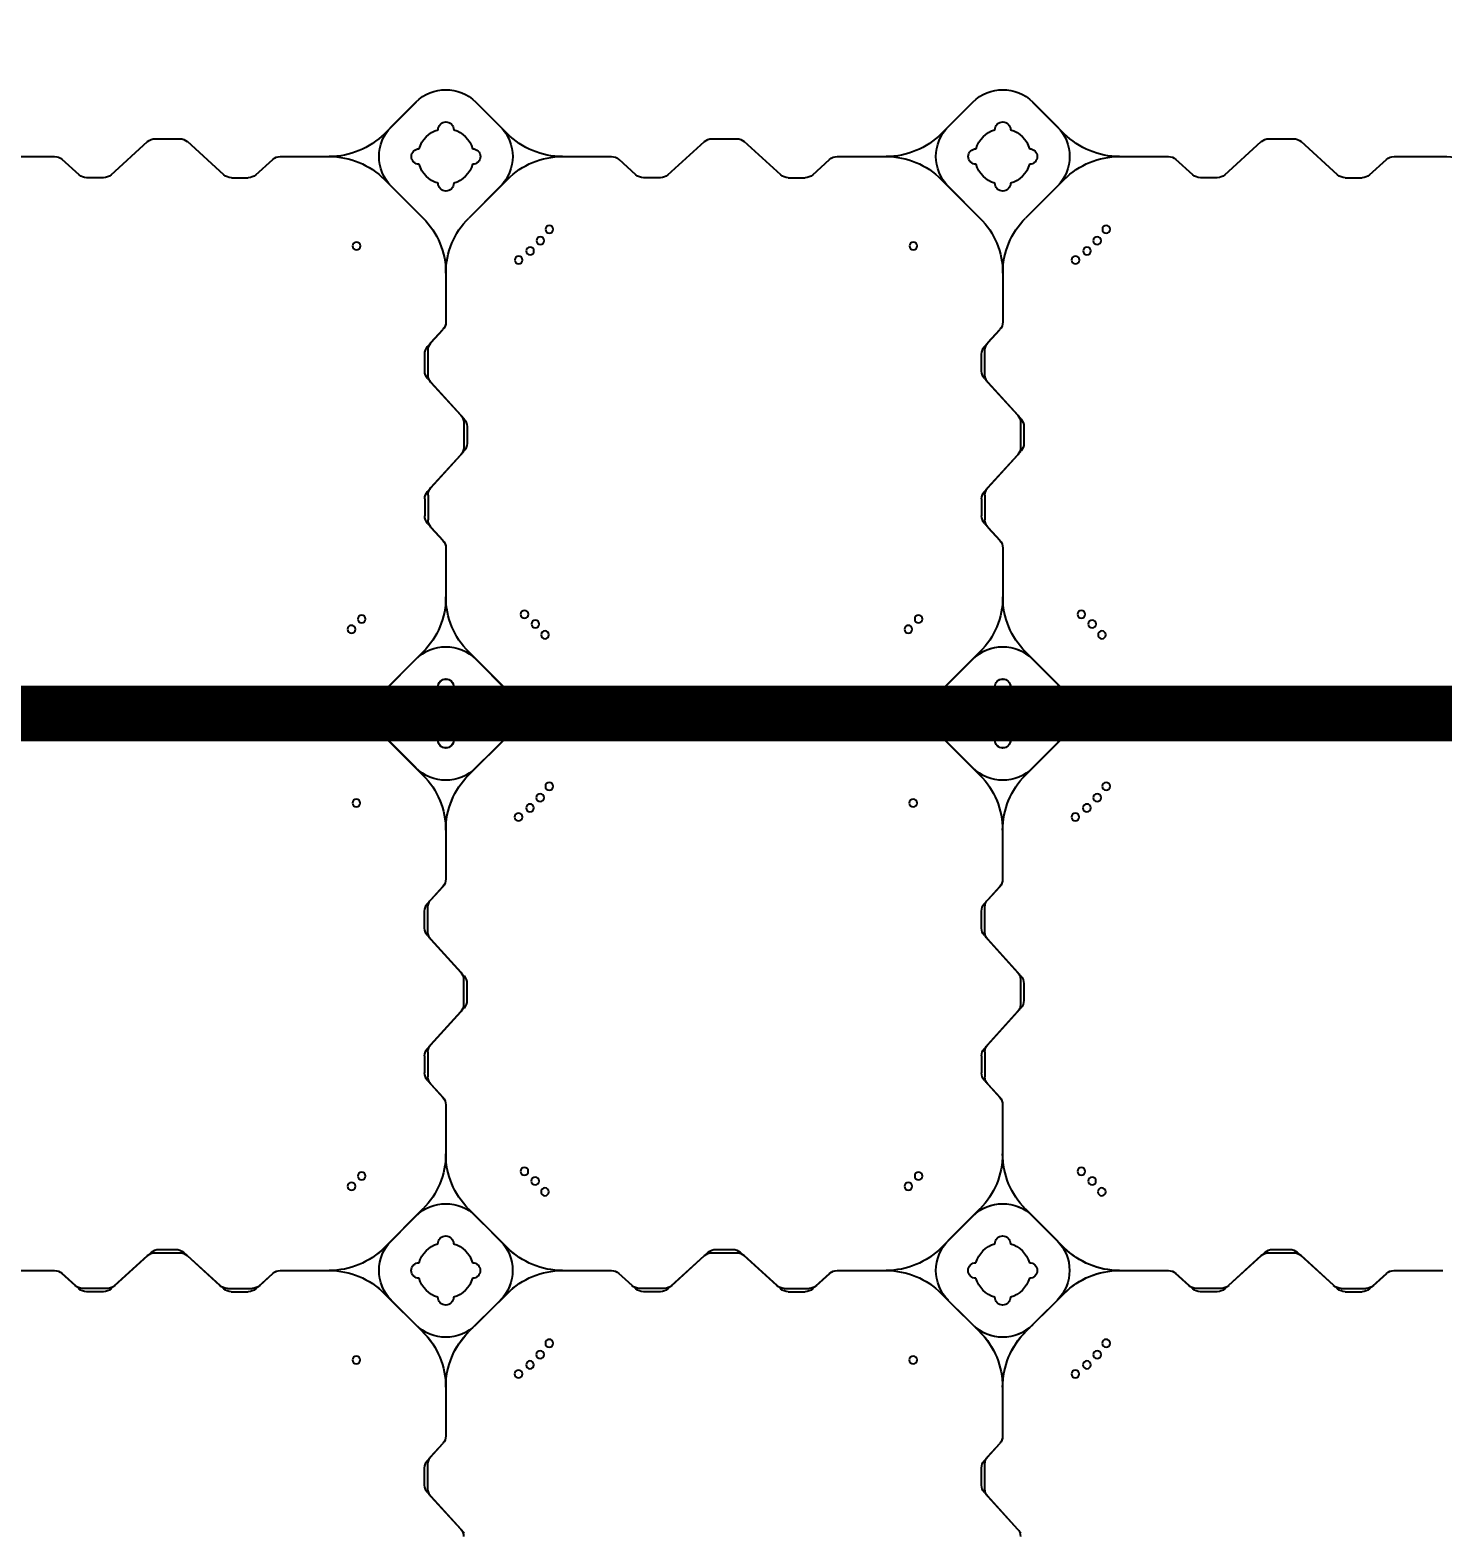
# Model space of a CAD drawing. Header units: millimetres. Extents: x -1612139 to -1260738, y 1141106 to 1536160.
# Drawn here: x -1317892 to -1316624, y 1255078 to 1256425 of the extents above; entities that cross this region are included whole.
import ezdxf

# ---------------------------------------------------------------- set-up
doc = ezdxf.new("R2010")
doc.units = ezdxf.units.MM
doc.header["$LTSCALE"] = 10
doc.layers.get('0').update_dxf_attribs({"linetype": 'CONTINUOUS'})
doc.layers.get('DEFPOINTS').update_dxf_attribs({"linetype": 'CONTINUOUS'})
doc.layers.add('W-FLOAT_BOWL浮筒', color=253, linetype='CONTINUOUS')
doc.styles.add('STANDARD_T3', font='simplex.shx', dxfattribs={"width": 0.7, "bigfont": 'gbcbig.shx'})
doc.dimstyles.new('W&&200', dxfattribs={"dimtxt": 700, "dimasz": 200, "dimexe": 500, "dimexo": 600, "dimgap": 200, "dimtad": 1, "dimdec": 0, "dimzin": 0, "dimdsep": 46, "dimtxsty": 'STANDARD_T3', "dimcen": 0.09, "dimclrd": 1, "dimclre": 1, "dimclrt": 7, "dimazin": 2, "dimtfac": 1, "dimtdec": 0, "dimtix": 1, "dimtmove": 2, "dimatfit": 3, "dimfxl": 100, "dimtolj": 1, "dimtzin": 0, "dimarcsym": 0})

# ---------------------------------------------------------------- blocks, each defined once
blk = doc.blocks.new('蓝色')
at = {"layer": 'W-FLOAT_BOWL浮筒', "color": 5}
for p, q in [((15489.9, 699.7), (15519.7, 732.5)), ((15492.9, 703.2), (15522.7, 736)), ((15989.9, 699.7), (16019.7, 732.5)), ((15992.9, 703.2), (16022.7, 736)), ((15487.3, 693), (15487.3, 677.7)), ((15490.3, 696.5), (15490.3, 674.2)), ((15987.3, 693), (15987.3, 677.7)), ((15990.3, 696.5), (15990.3, 674.2)), ((15489.9, 671), (15503.7, 655.8)), ((15492.9, 667.5), (15503.7, 655.6)), ((15989.9, 671), (16003.7, 655.8)), ((15992.9, 667.5), (16003.7, 655.6)), ((15506.3, 605.1), (15506.3, 649.1)), ((15506.3, 605.1), (15506.3, 648.9)), ((16006.3, 605.1), (16006.3, 649.1)), ((16006.3, 605.1), (16006.3, 648.9)), ((15451.1, 520.9), (15485.8, 555.6)), ((15457.5, 527.2), (15485.8, 555.5)), ((15561.6, 520.9), (15526.8, 555.6)), ((15555.2, 527.2), (15526.8, 555.5)), ((15951.1, 520.9), (15985.8, 555.6)), ((15957.5, 527.2), (15985.8, 555.5)), ((16061.6, 520.9), (16026.8, 555.6)), ((16055.2, 527.2), (16026.8, 555.5)), ((15479.5, 549.2), (15451.2, 520.9)), ((15457.5, 527.3), (15479.4, 549.2)), ((15533.2, 549.2), (15555.2, 527.3)), ((15533.2, 549.2), (15561.5, 520.9)), ((15979.5, 549.2), (15951.2, 520.9)), ((15957.5, 527.3), (15979.4, 549.2)), ((16033.2, 549.2), (16055.2, 527.3)), ((16033.2, 549.2), (16061.5, 520.9)), ((15173.5, 513.8), (15161.6, 503)), ((15177, 516.8), (15161.8, 503)), ((15202.5, 516.4), (15180.2, 516.4)), ((15199, 519.4), (15183.7, 519.4)), ((15205.7, 516.8), (15238.5, 487)), ((15209.2, 513.8), (15242, 484)), ((15303.5, 513.8), (15270.7, 484)), ((15307, 516.8), (15274.2, 487)), ((15310.2, 516.4), (15332.5, 516.4)), ((15313.7, 519.4), (15329, 519.4)), ((15335.7, 516.8), (15350.9, 503)), ((15339.2, 513.8), (15351.1, 503)), ((15673.5, 513.8), (15661.6, 503)), ((15677, 516.8), (15661.8, 503)), ((15702.5, 516.4), (15680.2, 516.4)), ((15699, 519.4), (15683.7, 519.4)), ((15705.7, 516.8), (15738.5, 487)), ((15709.2, 513.8), (15742, 484)), ((15803.5, 513.8), (15770.7, 484)), ((15807, 516.8), (15774.2, 487)), ((15810.2, 516.4), (15832.5, 516.4)), ((15813.7, 519.4), (15829, 519.4)), ((15835.7, 516.8), (15850.9, 503)), ((15839.2, 513.8), (15851.1, 503)), ((16173.5, 513.8), (16161.6, 503)), ((16177, 516.8), (16161.8, 503)), ((16202.5, 516.4), (16180.2, 516.4)), ((16199, 519.4), (16183.7, 519.4)), ((16205.7, 516.8), (16238.5, 487)), ((16209.2, 513.8), (16242, 484)), ((16303.5, 513.8), (16270.7, 484)), ((16307, 516.8), (16274.2, 487)), ((16310.2, 516.4), (16332.5, 516.4)), ((16313.7, 519.4), (16329, 519.4)), ((16335.7, 516.8), (16350.9, 503)), ((16339.2, 513.8), (16351.1, 503)), ((15110.9, 500.4), (15155.1, 500.4)), ((15110.9, 500.4), (15154.9, 500.4)), ((15357.6, 500.4), (15401.6, 500.4)), ((15357.8, 500.4), (15401.6, 500.4)), ((15610.9, 500.4), (15655.1, 500.4)), ((15610.9, 500.4), (15654.9, 500.4)), ((15857.6, 500.4), (15901.6, 500.4)), ((15857.8, 500.4), (15901.6, 500.4)), ((16110.9, 500.4), (16155.1, 500.4)), ((16110.9, 500.4), (16154.9, 500.4)), ((16357.6, 500.4), (16401.6, 500.4)), ((16357.8, 500.4), (16401.6, 500.4)), ((15245.2, 484.4), (15267.5, 484.4)), ((15248.7, 481.4), (15264, 481.4)), ((15485.8, 445.1), (15451.1, 479.9)), ((15479.5, 451.6), (15451.2, 479.9)), ((15479.4, 451.6), (15457.5, 473.5)), ((15457.5, 473.5), (15485.8, 445.2)), ((15526.8, 445.1), (15561.6, 479.9)), ((15555.2, 473.5), (15526.8, 445.2)), ((15533.2, 451.6), (15561.5, 479.9)), ((15555.2, 473.5), (15533.2, 451.6)), ((15745.2, 484.4), (15767.5, 484.4)), ((15748.7, 481.4), (15764, 481.4)), ((15985.8, 445.1), (15951.1, 479.9)), ((15979.5, 451.6), (15951.2, 479.9)), ((15979.4, 451.6), (15957.5, 473.5)), ((15957.5, 473.5), (15985.8, 445.2)), ((16026.8, 445.1), (16061.6, 479.9)), ((16055.2, 473.5), (16026.8, 445.2)), ((16033.2, 451.6), (16061.5, 479.9)), ((16055.2, 473.5), (16033.2, 451.6)), ((16245.2, 484.4), (16267.5, 484.4)), ((16248.7, 481.4), (16264, 481.4)), ((15506.3, 351.6), (15506.3, 395.8)), ((15506.3, 351.8), (15506.3, 395.8)), ((16006.3, 351.6), (16006.3, 395.8)), ((16006.3, 351.8), (16006.3, 395.8)), ((15489.9, 329.7), (15503.7, 344.9)), ((15492.9, 333.2), (15503.7, 345.1)), ((15989.9, 329.7), (16003.7, 344.9)), ((15992.9, 333.2), (16003.7, 345.1)), ((15490.3, 304.2), (15490.3, 326.5)), ((15990.3, 304.2), (15990.3, 326.5)), ((15487.3, 307.7), (15487.3, 323)), ((15987.3, 307.7), (15987.3, 323)), ((15489.9, 301), (15519.7, 268.2)), ((15492.9, 297.5), (15522.7, 264.7)), ((15989.9, 301), (16019.7, 268.2)), ((15992.9, 297.5), (16022.7, 264.7)), ((15522.3, 239.2), (15522.3, 261.5)), ((15525.3, 242.7), (15525.3, 258)), ((16022.3, 239.2), (16022.3, 261.5)), ((16025.3, 242.7), (16025.3, 258)), ((15489.9, 199.7), (15519.7, 232.5)), ((15492.9, 203.2), (15522.7, 236)), ((15989.9, 199.7), (16019.7, 232.5)), ((15992.9, 203.2), (16022.7, 236)), ((15487.3, 193), (15487.3, 177.7)), ((15490.3, 196.5), (15490.3, 174.2)), ((15987.3, 193), (15987.3, 177.7)), ((15990.3, 196.5), (15990.3, 174.2)), ((15489.9, 171), (15503.7, 155.8)), ((15492.9, 167.5), (15503.7, 155.6)), ((15989.9, 171), (16003.7, 155.8)), ((15992.9, 167.5), (16003.7, 155.6)), ((15506.3, 105.1), (15506.3, 149.1)), ((15506.3, 105.1), (15506.3, 148.9)), ((16006.3, 105.1), (16006.3, 149.1)), ((16006.3, 105.1), (16006.3, 148.9)), ((15451.1, 20.9), (15485.8, 55.6)), ((15457.5, 27.2), (15485.8, 55.5)), ((15561.6, 20.9), (15526.8, 55.6)), ((15555.2, 27.2), (15526.8, 55.5)), ((15951.1, 20.9), (15985.8, 55.6)), ((15957.5, 27.2), (15985.8, 55.5)), ((16061.6, 20.9), (16026.8, 55.6)), ((16055.2, 27.2), (16026.8, 55.5)), ((15177, 16.8), (15161.8, 3)), ((15199, 19.4), (15183.7, 19.4)), ((15205.7, 16.8), (15238.5, -13)), ((15307, 16.8), (15274.2, -13)), ((15313.7, 19.4), (15329, 19.4)), ((15335.7, 16.8), (15350.9, 3)), ((15677, 16.8), (15661.8, 3)), ((15699, 19.4), (15683.7, 19.4)), ((15705.7, 16.8), (15738.5, -13)), ((15807, 16.8), (15774.2, -13)), ((15813.7, 19.4), (15829, 19.4)), ((15835.7, 16.8), (15850.9, 3)), ((16177, 16.8), (16161.8, 3)), ((16199, 19.4), (16183.7, 19.4)), ((16205.7, 16.8), (16238.5, -13)), ((16307, 16.8), (16274.2, -13)), ((16313.7, 19.4), (16329, 19.4)), ((16335.7, 16.8), (16350.9, 3)), ((15110.9, 0.4), (15155.1, 0.4)), ((15357.6, 0.4), (15401.6, 0.4)), ((15610.9, 0.4), (15655.1, 0.4)), ((15857.6, 0.4), (15901.6, 0.4)), ((16110.9, 0.4), (16155.1, 0.4)), ((16357.6, 0.4), (16401.6, 0.4)), ((15245.2, -15.6), (15267.5, -15.6)), ((15479.5, -48.4), (15451.2, -20.1)), ((15479.4, -48.4), (15457.5, -26.5)), ((15533.2, -48.4), (15561.5, -20.1)), ((15555.2, -26.5), (15533.2, -48.4)), ((15745.2, -15.6), (15767.5, -15.6)), ((15979.5, -48.4), (15951.2, -20.1)), ((15979.4, -48.4), (15957.5, -26.5)), ((16033.2, -48.4), (16061.5, -20.1)), ((16055.2, -26.5), (16033.2, -48.4)), ((16245.2, -15.6), (16267.5, -15.6))]:
    blk.add_line(p, q, dxfattribs=at)
for centre in [(15571.6, 593.3), (16071.6, 593.3), (15426, 580.7), (15581.9, 585.1), (15591.1, 575.9), (15926, 580.7), (16081.9, 585.1), (16091.1, 575.9), (15599.2, 565.7), (16099.2, 565.7), (15595.3, 429.8), (16095.3, 429.8), (15421.6, 424.8), (15430.8, 415.6), (15586.6, 420.1), (15921.6, 424.8), (15930.8, 415.6), (16086.6, 420.1), (15576.9, 411.4), (16076.9, 411.4), (15571.6, 93.3), (16071.6, 93.3), (15426, 80.7), (15581.9, 85.1), (15926, 80.7), (16081.9, 85.1), (15591.1, 75.9), (15599.2, 65.7), (16091.1, 75.9), (16099.2, 65.7)]:
    blk.add_circle(centre, 3.5, dxfattribs=at)
for centre, radius, start, end in [((15512.3, 739.2), 10, 317.7263, 0), ((16012.3, 739.2), 10, 317.7263, 0), ((15500.3, 696.5), 10, 137.7263, 180), ((16000.3, 696.5), 10, 137.7263, 180), ((15497.3, 693), 10, 137.7263, 180), ((15997.3, 693), 10, 137.7263, 180), ((15497.3, 677.7), 10, 180, 222.2737), ((15500.3, 674.2), 10, 180, 222.2737), ((15997.3, 677.7), 10, 180, 222.2737), ((16000.3, 674.2), 10, 180, 222.2737), ((15496.3, 649.1), 10, 0, 42.2737), ((15496.3, 648.9), 10, 0, 42.2737), ((15996.3, 649.1), 10, 0, 42.2737), ((15996.3, 648.9), 10, 0, 42.2737), ((15436.3, 605.1), 70, 315, 0), ((15436.3, 605), 70, 315, 0), ((15576.3, 605.1), 70, 180, 225), ((15576.3, 605), 70, 180, 225), ((15936.3, 605.1), 70, 315, 0), ((15936.3, 605), 70, 315, 0), ((16076.3, 605.1), 70, 180, 225), ((16076.3, 605), 70, 180, 225), ((15506.3, 522.3), 38, 45, 135), ((15506.4, 522.3), 38, 45, 135), ((16006.3, 522.3), 38, 45, 135), ((16006.4, 522.3), 38, 45, 135), ((15484.4, 500.4), 38, 135, 225), ((15484.4, 500.3), 38, 135, 225), ((15506.3, 524.4), 7, 0, 180), ((15506.3, 524.4), 7, 0, 180), ((15506.3, 524.4), 7, 0, 180), ((15506.3, 524.4), 7, 0, 180), ((15528.3, 500.4), 38, 315, 45), ((15528.3, 500.3), 38, 315, 45), ((15984.4, 500.4), 38, 135, 225), ((15984.4, 500.3), 38, 135, 225), ((16006.3, 524.4), 7, 0, 180), ((16006.3, 524.4), 7, 0, 180), ((16006.3, 524.4), 7, 0, 180), ((16006.3, 524.4), 7, 0, 180), ((16028.3, 500.4), 38, 315, 45), ((16028.3, 500.3), 38, 315, 45), ((15180.2, 506.4), 10, 90, 132.2737), ((15183.7, 509.4), 10, 90, 132.2737), ((15199, 509.4), 10, 47.7263, 90), ((15202.5, 506.4), 10, 47.7263, 90), ((15310.2, 506.4), 10, 90, 132.2737), ((15313.7, 509.4), 10, 90, 132.2737), ((15329, 509.4), 10, 47.7263, 90), ((15332.5, 506.4), 10, 47.7263, 90), ((15401.6, 570.4), 70, 270, 315), ((15401.7, 570.4), 70, 270, 315), ((15506.3, 500.4), 25, 106.2602, 163.7398), ((15506.3, 500.4), 25, 106.2602, 163.7398), ((15506.3, 500.4), 25, 106.2602, 163.7398), ((15506.3, 500.4), 25, 106.2602, 163.7398), ((15506.3, 500.4), 25, 16.2602, 73.7398), ((15506.3, 500.4), 25, 16.2602, 73.7398), ((15506.3, 500.4), 25, 16.2602, 73.7398), ((15506.3, 500.4), 25, 16.2602, 73.7398), ((15611, 570.4), 70, 225, 270), ((15611.1, 570.4), 70, 225, 270), ((15680.2, 506.4), 10, 90, 132.2737), ((15683.7, 509.4), 10, 90, 132.2737), ((15699, 509.4), 10, 47.7263, 90), ((15702.5, 506.4), 10, 47.7263, 90), ((15810.2, 506.4), 10, 90, 132.2737), ((15813.7, 509.4), 10, 90, 132.2737), ((15829, 509.4), 10, 47.7263, 90), ((15832.5, 506.4), 10, 47.7263, 90), ((15901.6, 570.4), 70, 270, 315), ((15901.7, 570.4), 70, 270, 315), ((16006.3, 500.4), 25, 106.2602, 163.7398), ((16006.3, 500.4), 25, 106.2602, 163.7398), ((16006.3, 500.4), 25, 106.2602, 163.7398), ((16006.3, 500.4), 25, 106.2602, 163.7398), ((16006.3, 500.4), 25, 16.2602, 73.7398), ((16006.3, 500.4), 25, 16.2602, 73.7398), ((16006.3, 500.4), 25, 16.2602, 73.7398), ((16006.3, 500.4), 25, 16.2602, 73.7398), ((16111, 570.4), 70, 225, 270), ((16111.1, 570.4), 70, 225, 270), ((16180.2, 506.4), 10, 90, 132.2737), ((16183.7, 509.4), 10, 90, 132.2737), ((16199, 509.4), 10, 47.7263, 90), ((16202.5, 506.4), 10, 47.7263, 90), ((16310.2, 506.4), 10, 90, 132.2737), ((16313.7, 509.4), 10, 90, 132.2737), ((16329, 509.4), 10, 47.7263, 90), ((16332.5, 506.4), 10, 47.7263, 90), ((15154.9, 510.4), 10, 270, 312.2737), ((15155.1, 510.4), 10, 270, 312.2737), ((15357.6, 510.4), 10, 227.7263, 270), ((15357.8, 510.4), 10, 227.7263, 270), ((15401.6, 430.4), 70, 45, 90), ((15401.7, 430.4), 70, 45, 90), ((15482.3, 500.4), 7, 90, 270), ((15482.3, 500.4), 7, 90, 270), ((15482.3, 500.4), 7, 90, 270), ((15482.3, 500.4), 7, 90, 270), ((15530.3, 500.4), 7, 270, 90), ((15530.3, 500.4), 7, 270, 90), ((15530.3, 500.4), 7, 270, 90), ((15530.3, 500.4), 7, 270, 90), ((15611, 430.4), 70, 90, 135), ((15611.1, 430.4), 70, 90, 135), ((15654.9, 510.4), 10, 270, 312.2737), ((15655.1, 510.4), 10, 270, 312.2737), ((15857.6, 510.4), 10, 227.7263, 270), ((15857.8, 510.4), 10, 227.7263, 270), ((15901.6, 430.4), 70, 45, 90), ((15901.7, 430.4), 70, 45, 90), ((15982.3, 500.4), 7, 90, 270), ((15982.3, 500.4), 7, 90, 270), ((15982.3, 500.4), 7, 90, 270), ((15982.3, 500.4), 7, 90, 270), ((16030.3, 500.4), 7, 270, 90), ((16030.3, 500.4), 7, 270, 90), ((16030.3, 500.4), 7, 270, 90), ((16030.3, 500.4), 7, 270, 90), ((16111, 430.4), 70, 90, 135), ((16111.1, 430.4), 70, 90, 135), ((16154.9, 510.4), 10, 270, 312.2737), ((16155.1, 510.4), 10, 270, 312.2737), ((16357.6, 510.4), 10, 227.7263, 270), ((16357.8, 510.4), 10, 227.7263, 270), ((15245.2, 494.4), 10, 227.7263, 270), ((15267.5, 494.4), 10, 270, 312.2737), ((15506.3, 500.4), 25, 196.2602, 253.7398), ((15506.3, 500.4), 25, 196.2602, 253.7398), ((15506.3, 500.4), 25, 196.2602, 253.7398), ((15506.3, 500.4), 25, 196.2602, 253.7398), ((15506.3, 500.4), 25, 286.2602, 343.7398), ((15506.3, 500.4), 25, 286.2602, 343.7398), ((15506.3, 500.4), 25, 286.2602, 343.7398), ((15506.3, 500.4), 25, 286.2602, 343.7398), ((15745.2, 494.4), 10, 227.7263, 270), ((15767.5, 494.4), 10, 270, 312.2737), ((16006.3, 500.4), 25, 196.2602, 253.7398), ((16006.3, 500.4), 25, 196.2602, 253.7398), ((16006.3, 500.4), 25, 196.2602, 253.7398), ((16006.3, 500.4), 25, 196.2602, 253.7398), ((16006.3, 500.4), 25, 286.2602, 343.7398), ((16006.3, 500.4), 25, 286.2602, 343.7398), ((16006.3, 500.4), 25, 286.2602, 343.7398), ((16006.3, 500.4), 25, 286.2602, 343.7398), ((16245.2, 494.4), 10, 227.7263, 270), ((16267.5, 494.4), 10, 270, 312.2737), ((15248.7, 491.4), 10, 227.7263, 270), ((15264, 491.4), 10, 270, 312.2737), ((15506.3, 476.4), 7, 180, 0), ((15506.3, 476.4), 7, 180, 0), ((15506.3, 476.4), 7, 180, 0), ((15506.3, 476.4), 7, 180, 0), ((15748.7, 491.4), 10, 227.7263, 270), ((15764, 491.4), 10, 270, 312.2737), ((16006.3, 476.4), 7, 180, 0), ((16006.3, 476.4), 7, 180, 0), ((16006.3, 476.4), 7, 180, 0), ((16006.3, 476.4), 7, 180, 0), ((16248.7, 491.4), 10, 227.7263, 270), ((16264, 491.4), 10, 270, 312.2737), ((15506.3, 478.4), 38, 225, 315), ((15506.4, 478.4), 38, 225, 315), ((15436.3, 395.7), 70, 0, 45), ((15436.3, 395.7), 70, 0, 45), ((15576.3, 395.7), 70, 135, 180), ((15576.3, 395.7), 70, 135, 180), ((16006.3, 478.4), 38, 225, 315), ((16006.4, 478.4), 38, 225, 315), ((15936.3, 395.7), 70, 0, 45), ((15936.3, 395.7), 70, 0, 45), ((16076.3, 395.7), 70, 135, 180), ((16076.3, 395.7), 70, 135, 180), ((15496.3, 351.8), 10, 317.7263, 0), ((15496.3, 351.6), 10, 317.7263, 0), ((15996.3, 351.8), 10, 317.7263, 0), ((15996.3, 351.6), 10, 317.7263, 0), ((15497.3, 323), 10, 137.7263, 180), ((15500.3, 326.5), 10, 137.7263, 180), ((15997.3, 323), 10, 137.7263, 180), ((16000.3, 326.5), 10, 137.7263, 180), ((15497.3, 307.7), 10, 180, 222.2737), ((15500.3, 304.2), 10, 180, 222.2737), ((15997.3, 307.7), 10, 180, 222.2737), ((16000.3, 304.2), 10, 180, 222.2737), ((15512.3, 261.5), 10, 0, 42.2737), ((15515.3, 258), 10, 0, 42.2737), ((16012.3, 261.5), 10, 0, 42.2737), ((16015.3, 258), 10, 0, 42.2737), ((15515.3, 242.7), 10, 317.7263, 0), ((16015.3, 242.7), 10, 317.7263, 0), ((15512.3, 239.2), 10, 317.7263, 0), ((16012.3, 239.2), 10, 317.7263, 0), ((15500.3, 196.5), 10, 137.7263, 180), ((16000.3, 196.5), 10, 137.7263, 180), ((15497.3, 193), 10, 137.7263, 180), ((15997.3, 193), 10, 137.7263, 180), ((15497.3, 177.7), 10, 180, 222.2737), ((15997.3, 177.7), 10, 180, 222.2737), ((15500.3, 174.2), 10, 180, 222.2737), ((16000.3, 174.2), 10, 180, 222.2737), ((15496.3, 149.1), 10, 0, 42.2737), ((15496.3, 148.9), 10, 0, 42.2737), ((15996.3, 149.1), 10, 0, 42.2737), ((15996.3, 148.9), 10, 0, 42.2737), ((15436.3, 105.1), 70, 315, 0), ((15436.3, 105), 70, 315, 0), ((15576.3, 105.1), 70, 180, 225), ((15576.3, 105), 70, 180, 225), ((15936.3, 105.1), 70, 315, 0), ((15936.3, 105), 70, 315, 0), ((16076.3, 105.1), 70, 180, 225), ((16076.3, 105), 70, 180, 225), ((15484.4, 0.3), 38, 135, 225), ((15506.3, 24.4), 7, 0, 180), ((15506.3, 24.4), 7, 0, 180), ((15528.3, 0.3), 38, 315, 45), ((15984.4, 0.3), 38, 135, 225), ((16006.3, 24.4), 7, 0, 180), ((16006.3, 24.4), 7, 0, 180), ((16028.3, 0.3), 38, 315, 45), ((15183.7, 9.4), 10, 90, 132.2737), ((15199, 9.4), 10, 47.7263, 90), ((15313.7, 9.4), 10, 90, 132.2737), ((15329, 9.4), 10, 47.7263, 90), ((15401.6, 70.4), 70, 270, 315), ((15506.3, 0.4), 25, 106.2602, 163.7398), ((15506.3, 0.4), 25, 106.2602, 163.7398), ((15506.3, 0.4), 25, 16.2602, 73.7398), ((15506.3, 0.4), 25, 16.2602, 73.7398), ((15611.1, 70.4), 70, 225, 270), ((15683.7, 9.4), 10, 90, 132.2737), ((15699, 9.4), 10, 47.7263, 90), ((15813.7, 9.4), 10, 90, 132.2737), ((15829, 9.4), 10, 47.7263, 90), ((15901.6, 70.4), 70, 270, 315), ((16006.3, 0.4), 25, 106.2602, 163.7398), ((16006.3, 0.4), 25, 106.2602, 163.7398), ((16006.3, 0.4), 25, 16.2602, 73.7398), ((16006.3, 0.4), 25, 16.2602, 73.7398), ((16111.1, 70.4), 70, 225, 270), ((16183.7, 9.4), 10, 90, 132.2737), ((16199, 9.4), 10, 47.7263, 90), ((16313.7, 9.4), 10, 90, 132.2737), ((16329, 9.4), 10, 47.7263, 90), ((15155.1, 10.4), 10, 270, 312.2737), ((15357.6, 10.4), 10, 227.7263, 270), ((15401.7, -69.6), 70, 45, 90), ((15482.3, 0.4), 7, 90, 270), ((15482.3, 0.4), 7, 90, 270), ((15530.3, 0.4), 7, 270, 90), ((15530.3, 0.4), 7, 270, 90), ((15611, -69.6), 70, 90, 135), ((15655.1, 10.4), 10, 270, 312.2737), ((15857.6, 10.4), 10, 227.7263, 270), ((15901.7, -69.6), 70, 45, 90), ((15982.3, 0.4), 7, 90, 270), ((15982.3, 0.4), 7, 90, 270), ((16030.3, 0.4), 7, 270, 90), ((16030.3, 0.4), 7, 270, 90), ((16111, -69.6), 70, 90, 135), ((16155.1, 10.4), 10, 270, 312.2737), ((16357.6, 10.4), 10, 227.7263, 270), ((15245.2, -5.6), 10, 227.7263, 270), ((15267.5, -5.6), 10, 270, 312.2737), ((15506.3, 0.4), 25, 196.2602, 253.7398), ((15506.3, 0.4), 25, 196.2602, 253.7398), ((15506.3, 0.4), 25, 286.2602, 343.7398), ((15506.3, 0.4), 25, 286.2602, 343.7398), ((15745.2, -5.6), 10, 227.7263, 270), ((15767.5, -5.6), 10, 270, 312.2737), ((16006.3, 0.4), 25, 196.2602, 253.7398), ((16006.3, 0.4), 25, 196.2602, 253.7398), ((16006.3, 0.4), 25, 286.2602, 343.7398), ((16006.3, 0.4), 25, 286.2602, 343.7398), ((16245.2, -5.6), 10, 227.7263, 270), ((16267.5, -5.6), 10, 270, 312.2737), ((15506.3, -23.6), 7, 180, 0), ((15506.3, -23.6), 7, 180, 0), ((16006.3, -23.6), 7, 180, 0), ((16006.3, -23.6), 7, 180, 0), ((15506.3, -21.6), 38, 225, 315), ((15506.4, -21.6), 38, 225, 315), ((16006.3, -21.6), 38, 225, 315), ((16006.4, -21.6), 38, 225, 315)]:
    blk.add_arc(centre, radius, start, end, dxfattribs=at)
blk = doc.blocks.new('橙色')
at = {"layer": 'W-FLOAT_BOWL浮筒', "color": 30}
for p, q in [((15973.2, 548.8), (15944.8, 520.5)), ((15973.2, 548.8), (15944.8, 520.5)), ((15951.2, 526.9), (15973.1, 548.8)), ((15951.2, 526.9), (15973.1, 548.8)), ((16026.8, 548.8), (16055.2, 520.5)), ((16026.8, 548.8), (16055.2, 520.5)), ((16026.9, 548.8), (16048.8, 526.9)), ((16026.9, 548.8), (16048.8, 526.9)), ((16473.2, 548.8), (16444.8, 520.5)), ((16451.2, 526.9), (16473.1, 548.8)), ((16526.8, 548.8), (16555.2, 520.5)), ((16526.9, 548.8), (16548.8, 526.9)), ((15667.1, 513.4), (15655.3, 502.6)), ((15696.1, 516), (15673.9, 516)), ((15702.9, 513.4), (15735.6, 483.6)), ((15797.1, 513.4), (15764.4, 483.6)), ((15803.9, 516), (15826.1, 516)), ((15832.9, 513.4), (15844.7, 502.6)), ((16167.1, 513.4), (16155.3, 502.6)), ((16196.1, 516), (16173.9, 516)), ((16202.9, 513.4), (16235.6, 483.6)), ((16297.1, 513.4), (16264.4, 483.6)), ((16303.9, 516), (16326.1, 516)), ((16332.9, 513.4), (16344.7, 502.6)), ((16667.1, 513.4), (16655.3, 502.6)), ((16696.1, 516), (16673.9, 516)), ((16702.9, 513.4), (16735.6, 483.6)), ((16797.1, 513.4), (16764.4, 483.6)), ((16803.9, 516), (16826.1, 516)), ((16832.9, 513.4), (16844.7, 502.6)), ((15604.6, 500), (15648.5, 500)), ((15851.5, 500), (15895.3, 500)), ((16104.6, 500), (16148.5, 500)), ((16351.5, 500), (16395.3, 500)), ((16604.6, 500), (16648.5, 500)), ((16851.5, 500), (16895.3, 500)), ((15742.4, 481), (15757.6, 481)), ((15979.5, 444.8), (15944.8, 479.5)), ((15979.5, 444.8), (15944.8, 479.5)), ((15951.2, 473.2), (15979.5, 444.8)), ((15951.2, 473.2), (15979.5, 444.8)), ((16020.5, 444.8), (16055.2, 479.5)), ((16048.8, 473.2), (16020.5, 444.8)), ((16048.8, 473.2), (16020.5, 444.8)), ((16242.4, 481), (16257.6, 481)), ((16479.5, 444.8), (16444.8, 479.5)), ((16451.2, 473.2), (16479.5, 444.8)), ((16520.5, 444.8), (16555.2, 479.5)), ((16548.8, 473.2), (16520.5, 444.8)), ((16742.4, 481), (16757.6, 481)), ((16000, 351.3), (16000, 395.4)), ((16000, 351.5), (16000, 395.4)), ((16000, 351.3), (16000, 395.4)), ((16000, 351.5), (16000, 395.4)), ((16500, 351.3), (16500, 395.4)), ((16500, 351.5), (16500, 395.4)), ((15983.6, 329.4), (15997.4, 344.5)), ((15983.6, 329.4), (15997.4, 344.5)), ((15986.6, 332.9), (15997.4, 344.7)), ((15986.6, 332.9), (15997.4, 344.7)), ((16483.6, 329.4), (16497.4, 344.5)), ((16486.6, 332.9), (16497.4, 344.7)), ((15984, 303.9), (15984, 326.1)), ((15984, 303.9), (15984, 326.1)), ((16484, 303.9), (16484, 326.1)), ((15981, 307.4), (15981, 322.6)), ((15981, 307.4), (15981, 322.6)), ((16481, 307.4), (16481, 322.6)), ((15983.6, 300.6), (16013.4, 267.9)), ((15983.6, 300.6), (16013.4, 267.9)), ((15986.6, 297.1), (16016.4, 264.4)), ((15986.6, 297.1), (16016.4, 264.4)), ((16483.6, 300.6), (16513.4, 267.9)), ((16486.6, 297.1), (16516.4, 264.4)), ((16016, 238.9), (16016, 261.1)), ((16016, 238.9), (16016, 261.1)), ((16019, 242.4), (16019, 257.6)), ((16019, 242.4), (16019, 257.6)), ((16516, 238.9), (16516, 261.1)), ((16519, 242.4), (16519, 257.6)), ((15983.6, 199.4), (16013.4, 232.1)), ((15983.6, 199.4), (16013.4, 232.1)), ((15986.6, 202.9), (16016.4, 235.6)), ((15986.6, 202.9), (16016.4, 235.6)), ((16483.6, 199.4), (16513.4, 232.1)), ((16486.6, 202.9), (16516.4, 235.6)), ((15981, 192.6), (15981, 177.4)), ((15981, 192.6), (15981, 177.4)), ((15984, 196.1), (15984, 173.9)), ((15984, 196.1), (15984, 173.9)), ((16481, 192.6), (16481, 177.4)), ((16484, 196.1), (16484, 173.9)), ((15983.6, 170.6), (15997.4, 155.5)), ((15983.6, 170.6), (15997.4, 155.5)), ((15986.6, 167.1), (15997.4, 155.3)), ((15986.6, 167.1), (15997.4, 155.3)), ((16483.6, 170.6), (16497.4, 155.5)), ((16486.6, 167.1), (16497.4, 155.3)), ((16000, 104.7), (16000, 148.7)), ((16000, 104.7), (16000, 148.7)), ((16000, 104.7), (16000, 148.5)), ((16000, 104.7), (16000, 148.5)), ((16500, 104.7), (16500, 148.7)), ((16500, 104.7), (16500, 148.5)), ((15944.8, 20.5), (15979.5, 55.2)), ((15951.2, 26.8), (15979.5, 55.2)), ((15951.2, 26.8), (15979.5, 55.2)), ((16048.8, 26.8), (16020.5, 55.2)), ((16055.2, 20.5), (16020.5, 55.2)), ((16048.8, 26.8), (16020.5, 55.2)), ((16055.2, 20.5), (16020.5, 55.2)), ((16444.8, 20.5), (16479.5, 55.2)), ((16451.2, 26.8), (16479.5, 55.2)), ((16548.8, 26.8), (16520.5, 55.2)), ((16555.2, 20.5), (16520.5, 55.2)), ((15670.6, 16.4), (15655.5, 2.6)), ((15692.6, 19), (15677.4, 19)), ((15699.4, 16.4), (15732.1, -13.4)), ((15800.6, 16.4), (15767.9, -13.4)), ((15807.4, 19), (15822.6, 19)), ((15829.4, 16.4), (15844.5, 2.6)), ((16170.6, 16.4), (16155.5, 2.6)), ((16192.6, 19), (16177.4, 19)), ((16199.4, 16.4), (16232.1, -13.4)), ((16300.6, 16.4), (16267.9, -13.4)), ((16307.4, 19), (16322.6, 19)), ((16329.4, 16.4), (16344.5, 2.6)), ((16670.6, 16.4), (16655.5, 2.6)), ((16692.6, 19), (16677.4, 19)), ((16699.4, 16.4), (16732.1, -13.4)), ((16800.6, 16.4), (16767.9, -13.4)), ((16807.4, 19), (16822.6, 19)), ((16829.4, 16.4), (16844.5, 2.6)), ((15604.6, 0), (15648.7, 0)), ((15851.3, 0), (15895.3, 0)), ((16104.6, 0), (16148.7, 0)), ((16351.3, 0), (16395.3, 0)), ((16604.6, 0), (16648.7, 0)), ((16851.3, 0), (16895.3, 0)), ((15738.9, -16), (15761.1, -16)), ((15973.2, -48.8), (15944.8, -20.5)), ((15973.2, -48.8), (15944.8, -20.5)), ((15973.1, -48.8), (15951.2, -26.9)), ((15973.1, -48.8), (15951.2, -26.9)), ((16026.8, -48.8), (16055.2, -20.5)), ((16026.8, -48.8), (16055.2, -20.5)), ((16048.8, -26.9), (16026.9, -48.8)), ((16048.8, -26.9), (16026.9, -48.8)), ((16238.9, -16), (16261.1, -16)), ((16473.2, -48.8), (16444.8, -20.5)), ((16473.1, -48.8), (16451.2, -26.9)), ((16526.8, -48.8), (16555.2, -20.5)), ((16548.8, -26.9), (16526.9, -48.8)), ((16738.9, -16), (16761.1, -16))]:
    blk.add_line(p, q, dxfattribs=at)
for centre in [(16089, 429.4), (16589, 429.4), (15915.2, 424.4), (15924.4, 415.2), (16080.3, 419.7), (16415.2, 424.4), (16424.4, 415.2), (16580.3, 419.7), (16070.6, 411), (16570.6, 411), (16065.3, 92.9), (16565.3, 92.9), (15919.7, 80.3), (16075.6, 84.8), (16419.7, 80.3), (16575.6, 84.8), (16084.8, 75.6), (16092.9, 65.3), (16584.8, 75.6), (16592.9, 65.3)]:
    blk.add_circle(centre, 3.5, dxfattribs=at)
for centre, radius, start, end in [((16000, 522), 38, 45, 135), ((16000, 522), 38, 45, 135), ((16000, 522), 38, 45, 135), ((16000, 522), 38, 45, 135), ((16500, 522), 38, 45, 135), ((16500, 522), 38, 45, 135), ((15978, 500), 38, 135, 225), ((15978, 500), 38, 135, 225), ((16000, 524), 7, 0, 180), ((16000, 524), 7, 0, 180), ((16000, 524), 7, 0, 180), ((16000, 524), 7, 0, 180), ((16022, 500), 38, 315, 45), ((16022, 500), 38, 315, 45), ((16478, 500), 38, 135, 225), ((16500, 524), 7, 0, 180), ((16500, 524), 7, 0, 180), ((16522, 500), 38, 315, 45), ((15673.9, 506), 10, 90, 132.2737), ((15696.1, 506), 10, 47.7263, 90), ((15803.9, 506), 10, 90, 132.2737), ((15826.1, 506), 10, 47.7263, 90), ((15895.3, 570), 70, 270, 315), ((16000, 500), 25, 106.2602, 163.7398), ((16000, 500), 25, 106.2602, 163.7398), ((16000, 500), 25, 106.2602, 163.7398), ((16000, 500), 25, 106.2602, 163.7398), ((16000, 500), 25, 16.2602, 73.7398), ((16000, 500), 25, 16.2602, 73.7398), ((16000, 500), 25, 16.2602, 73.7398), ((16000, 500), 25, 16.2602, 73.7398), ((16104.7, 570), 70, 225, 270), ((16173.9, 506), 10, 90, 132.2737), ((16196.1, 506), 10, 47.7263, 90), ((16303.9, 506), 10, 90, 132.2737), ((16326.1, 506), 10, 47.7263, 90), ((16395.3, 570), 70, 270, 315), ((16500, 500), 25, 106.2602, 163.7398), ((16500, 500), 25, 106.2602, 163.7398), ((16500, 500), 25, 16.2602, 73.7398), ((16500, 500), 25, 16.2602, 73.7398), ((16604.7, 570), 70, 225, 270), ((16673.9, 506), 10, 90, 132.2737), ((16696.1, 506), 10, 47.7263, 90), ((16803.9, 506), 10, 90, 132.2737), ((16826.1, 506), 10, 47.7263, 90), ((15648.5, 510), 10, 270, 312.2737), ((15851.5, 510), 10, 227.7263, 270), ((15895.3, 430), 70, 45, 90), ((15976, 500), 7, 90, 270), ((15976, 500), 7, 90, 270), ((15976, 500), 7, 90, 270), ((15976, 500), 7, 90, 270), ((16024, 500), 7, 270, 90), ((16024, 500), 7, 270, 90), ((16024, 500), 7, 270, 90), ((16024, 500), 7, 270, 90), ((16104.7, 430), 70, 90, 135), ((16148.5, 510), 10, 270, 312.2737), ((16351.5, 510), 10, 227.7263, 270), ((16395.3, 430), 70, 45, 90), ((16476, 500), 7, 90, 270), ((16476, 500), 7, 90, 270), ((16524, 500), 7, 270, 90), ((16524, 500), 7, 270, 90), ((16604.7, 430), 70, 90, 135), ((16648.5, 510), 10, 270, 312.2737), ((16851.5, 510), 10, 227.7263, 270), ((16895.3, 430), 70, 45, 90), ((16000, 500), 25, 196.2602, 253.7398), ((16000, 500), 25, 196.2602, 253.7398), ((16000, 500), 25, 196.2602, 253.7398), ((16000, 500), 25, 196.2602, 253.7398), ((16000, 500), 25, 286.2602, 343.7398), ((16000, 500), 25, 286.2602, 343.7398), ((16000, 500), 25, 286.2602, 343.7398), ((16000, 500), 25, 286.2602, 343.7398), ((16500, 500), 25, 196.2602, 253.7398), ((16500, 500), 25, 196.2602, 253.7398), ((16500, 500), 25, 286.2602, 343.7398), ((16500, 500), 25, 286.2602, 343.7398), ((15742.4, 491), 10, 227.7263, 270), ((15757.6, 491), 10, 270, 312.2737), ((16000, 476), 7, 180, 0), ((16000, 476), 7, 180, 0), ((16000, 476), 7, 180, 0), ((16000, 476), 7, 180, 0), ((16242.4, 491), 10, 227.7263, 270), ((16257.6, 491), 10, 270, 312.2737), ((16500, 476), 7, 180, 0), ((16500, 476), 7, 180, 0), ((16742.4, 491), 10, 227.7263, 270), ((16757.6, 491), 10, 270, 312.2737), ((15930, 395.3), 70, 0, 45), ((15930, 395.3), 70, 0, 45), ((15930, 395.3), 70, 0, 45), ((15930, 395.3), 70, 0, 45), ((16070, 395.3), 70, 135, 180), ((16070, 395.3), 70, 135, 180), ((16070, 395.3), 70, 135, 180), ((16070, 395.3), 70, 135, 180), ((16430, 395.3), 70, 0, 45), ((16430, 395.3), 70, 0, 45), ((16570, 395.3), 70, 135, 180), ((16570, 395.3), 70, 135, 180), ((15990, 351.5), 10, 317.7263, 0), ((15990, 351.5), 10, 317.7263, 0), ((15990, 351.3), 10, 317.7263, 0), ((15990, 351.3), 10, 317.7263, 0), ((16490, 351.5), 10, 317.7263, 0), ((16490, 351.3), 10, 317.7263, 0), ((15991, 322.6), 10, 137.7263, 180), ((15991, 322.6), 10, 137.7263, 180), ((15994, 326.1), 10, 137.7263, 180), ((15994, 326.1), 10, 137.7263, 180), ((16491, 322.6), 10, 137.7263, 180), ((16494, 326.1), 10, 137.7263, 180), ((15991, 307.4), 10, 180, 222.2737), ((15991, 307.4), 10, 180, 222.2737), ((15994, 303.9), 10, 180, 222.2737), ((15994, 303.9), 10, 180, 222.2737), ((16491, 307.4), 10, 180, 222.2737), ((16494, 303.9), 10, 180, 222.2737), ((16006, 261.1), 10, 0, 42.2737), ((16006, 261.1), 10, 0, 42.2737), ((16009, 257.6), 10, 0, 42.2737), ((16009, 257.6), 10, 0, 42.2737), ((16506, 261.1), 10, 0, 42.2737), ((16509, 257.6), 10, 0, 42.2737), ((16006, 238.9), 10, 317.7263, 0), ((16006, 238.9), 10, 317.7263, 0), ((16009, 242.4), 10, 317.7263, 0), ((16009, 242.4), 10, 317.7263, 0), ((16506, 238.9), 10, 317.7263, 0), ((16509, 242.4), 10, 317.7263, 0), ((15994, 196.1), 10, 137.7263, 180), ((15994, 196.1), 10, 137.7263, 180), ((16494, 196.1), 10, 137.7263, 180), ((15991, 192.6), 10, 137.7263, 180), ((15991, 192.6), 10, 137.7263, 180), ((16491, 192.6), 10, 137.7263, 180), ((15991, 177.4), 10, 180, 222.2737), ((15991, 177.4), 10, 180, 222.2737), ((16491, 177.4), 10, 180, 222.2737), ((15994, 173.9), 10, 180, 222.2737), ((15994, 173.9), 10, 180, 222.2737), ((16494, 173.9), 10, 180, 222.2737), ((15990, 148.7), 10, 0, 42.2737), ((15990, 148.7), 10, 0, 42.2737), ((15990, 148.5), 10, 0, 42.2737), ((15990, 148.5), 10, 0, 42.2737), ((16490, 148.7), 10, 0, 42.2737), ((16490, 148.5), 10, 0, 42.2737), ((15930, 104.7), 70, 315, 0), ((15930, 104.7), 70, 315, 0), ((15930, 104.7), 70, 315, 0), ((15930, 104.7), 70, 315, 0), ((16070, 104.7), 70, 180, 225), ((16070, 104.7), 70, 180, 225), ((16070, 104.7), 70, 180, 225), ((16070, 104.7), 70, 180, 225), ((16430, 104.7), 70, 315, 0), ((16430, 104.7), 70, 315, 0), ((16570, 104.7), 70, 180, 225), ((16570, 104.7), 70, 180, 225), ((16000, 24), 7, 0, 180), ((16000, 24), 7, 0, 180), ((16000, 24), 7, 0, 180), ((16000, 24), 7, 0, 180), ((16500, 24), 7, 0, 180), ((16500, 24), 7, 0, 180), ((15677.4, 9), 10, 90, 132.2737), ((15692.6, 9), 10, 47.7263, 90), ((15807.4, 9), 10, 90, 132.2737), ((15822.6, 9), 10, 47.7263, 90), ((15895.3, 70), 70, 270, 315), ((15978, 0), 38, 135, 225), ((15978, 0), 38, 135, 225), ((16000, 0), 25, 106.2602, 163.7398), ((16000, 0), 25, 106.2602, 163.7398), ((16000, 0), 25, 106.2602, 163.7398), ((16000, 0), 25, 106.2602, 163.7398), ((16000, 0), 25, 16.2602, 73.7398), ((16000, 0), 25, 16.2602, 73.7398), ((16000, 0), 25, 16.2602, 73.7398), ((16000, 0), 25, 16.2602, 73.7398), ((16022, 0), 38, 315, 45), ((16022, 0), 38, 315, 45), ((16104.7, 70), 70, 225, 270), ((16177.4, 9), 10, 90, 132.2737), ((16192.6, 9), 10, 47.7263, 90), ((16307.4, 9), 10, 90, 132.2737), ((16322.6, 9), 10, 47.7263, 90), ((16395.3, 70), 70, 270, 315), ((16478, 0), 38, 135, 225), ((16500, 0), 25, 106.2602, 163.7398), ((16500, 0), 25, 106.2602, 163.7398), ((16500, 0), 25, 16.2602, 73.7398), ((16500, 0), 25, 16.2602, 73.7398), ((16522, 0), 38, 315, 45), ((16604.7, 70), 70, 225, 270), ((16677.4, 9), 10, 90, 132.2737), ((16692.6, 9), 10, 47.7263, 90), ((16807.4, 9), 10, 90, 132.2737), ((16822.6, 9), 10, 47.7263, 90), ((16895.3, 70), 70, 270, 315), ((15648.7, 10), 10, 270, 312.2737), ((15851.3, 10), 10, 227.7263, 270), ((15895.3, -70), 70, 45, 90), ((15976, 0), 7, 90, 270), ((15976, 0), 7, 90, 270), ((15976, 0), 7, 90, 270), ((15976, 0), 7, 90, 270), ((16024, 0), 7, 270, 90), ((16024, 0), 7, 270, 90), ((16024, 0), 7, 270, 90), ((16024, 0), 7, 270, 90), ((16104.7, -70), 70, 90, 135), ((16148.7, 10), 10, 270, 312.2737), ((16351.3, 10), 10, 227.7263, 270), ((16395.3, -70), 70, 45, 90), ((16476, 0), 7, 90, 270), ((16476, 0), 7, 90, 270), ((16524, 0), 7, 270, 90), ((16524, 0), 7, 270, 90), ((16604.7, -70), 70, 90, 135), ((16648.7, 10), 10, 270, 312.2737), ((16851.3, 10), 10, 227.7263, 270), ((15738.9, -6), 10, 227.7263, 270), ((15761.1, -6), 10, 270, 312.2737), ((16000, 0), 25, 196.2602, 253.7398), ((16000, 0), 25, 196.2602, 253.7398), ((16000, 0), 25, 196.2602, 253.7398), ((16000, 0), 25, 196.2602, 253.7398), ((16000, 0), 25, 286.2602, 343.7398), ((16000, 0), 25, 286.2602, 343.7398), ((16000, 0), 25, 286.2602, 343.7398), ((16000, 0), 25, 286.2602, 343.7398), ((16238.9, -6), 10, 227.7263, 270), ((16261.1, -6), 10, 270, 312.2737), ((16500, 0), 25, 196.2602, 253.7398), ((16500, 0), 25, 196.2602, 253.7398), ((16500, 0), 25, 286.2602, 343.7398), ((16500, 0), 25, 286.2602, 343.7398), ((16738.9, -6), 10, 227.7263, 270), ((16761.1, -6), 10, 270, 312.2737), ((16000, -24), 7, 180, 0), ((16000, -24), 7, 180, 0), ((16000, -24), 7, 180, 0), ((16000, -24), 7, 180, 0), ((16500, -24), 7, 180, 0), ((16500, -24), 7, 180, 0), ((16000, -22), 38, 225, 315), ((16000, -22), 38, 225, 315), ((16000, -22), 38, 225, 315), ((16000, -22), 38, 225, 315), ((16500, -22), 38, 225, 315), ((16500, -22), 38, 225, 315)]:
    blk.add_arc(centre, radius, start, end, dxfattribs=at)
blk = doc.blocks.new('*D183')
at = {"color": 1, "lineweight": -2, "transparency": 16777216}
for p, q in [((-1333518.8, 1271320.9), (-1333518.8, 1271920.9)), ((-1311518.8, 1271320.9), (-1311518.8, 1271920.9)), ((-1333318.8, 1271420.9), (-1311718.8, 1271420.9))]:
    blk.add_line(p, q, dxfattribs=at)
at = {"color": 1, "transparency": 16777216}
for points in [[(-1333318.8, 1271454.3), (-1333318.8, 1271387.6), (-1333518.8, 1271420.9)], [(-1311718.8, 1271454.3), (-1311718.8, 1271387.6), (-1311518.8, 1271420.9)]]:
    blk.add_solid(points, dxfattribs=at)
at = {"layer": 'DEFPOINTS', "color": 0, "transparency": 16777216}
for p in [(-1311518.8, 1271420.9), (-1333518.8, 1256311.5), (-1311518.8, 1253811.5)]:
    blk.add_point(p, dxfattribs=at)
at = {"color": 7, "transparency": 16777216, "insert": (-1321828.2, 1271970.9), "char_height": 700, "attachment_point": 5, "style": 'STANDARD_T3'}
blk.add_mtext('\\A1;22000', dxfattribs=at)

msp = doc.modelspace()

# ---------------------------------------------------------------- linework, layer by layer
at = {"color": 6, "const_width": 50}
msp.add_lwpolyline([(-1333018.8, 1255811.5), (-1324018.8, 1255811.5), (-1324018.8, 1267811.5), (-1323018.8, 1267811.5), (-1323018.8, 1255811.5), (-1313018.8, 1255811.5), (-1313018.8, 1267811.5), (-1312018.8, 1267811.5), (-1312018.8, 1253811.5)], dxfattribs=at)

# ---------------------------------------------------------------- block references
at = {"xscale": -1, "rotation": 180}
for name, p in [('橙色', (-1333518.8, 1256311.5)), ('蓝色', (-1333025.2, 1255811.8))]:
    msp.add_blockref(name, p, dxfattribs=at)

# ---------------------------------------------------------------- dimensions: what is measured, and where the dimension line sits
dim = msp.add_linear_dim(base=(-1311518.8, 1271420.9), p1=(-1333518.8, 1256311.5), p2=(-1311518.8, 1253811.5), dimstyle='W&&200', override={"dimfxlon": 1})
dim.commit()
dim.dimension.update_dxf_attribs({"geometry": '*D183', "text_midpoint": (-1321828.2, 1271970.9), "dimtype": 160})

doc.saveas('drawing.dxf')
